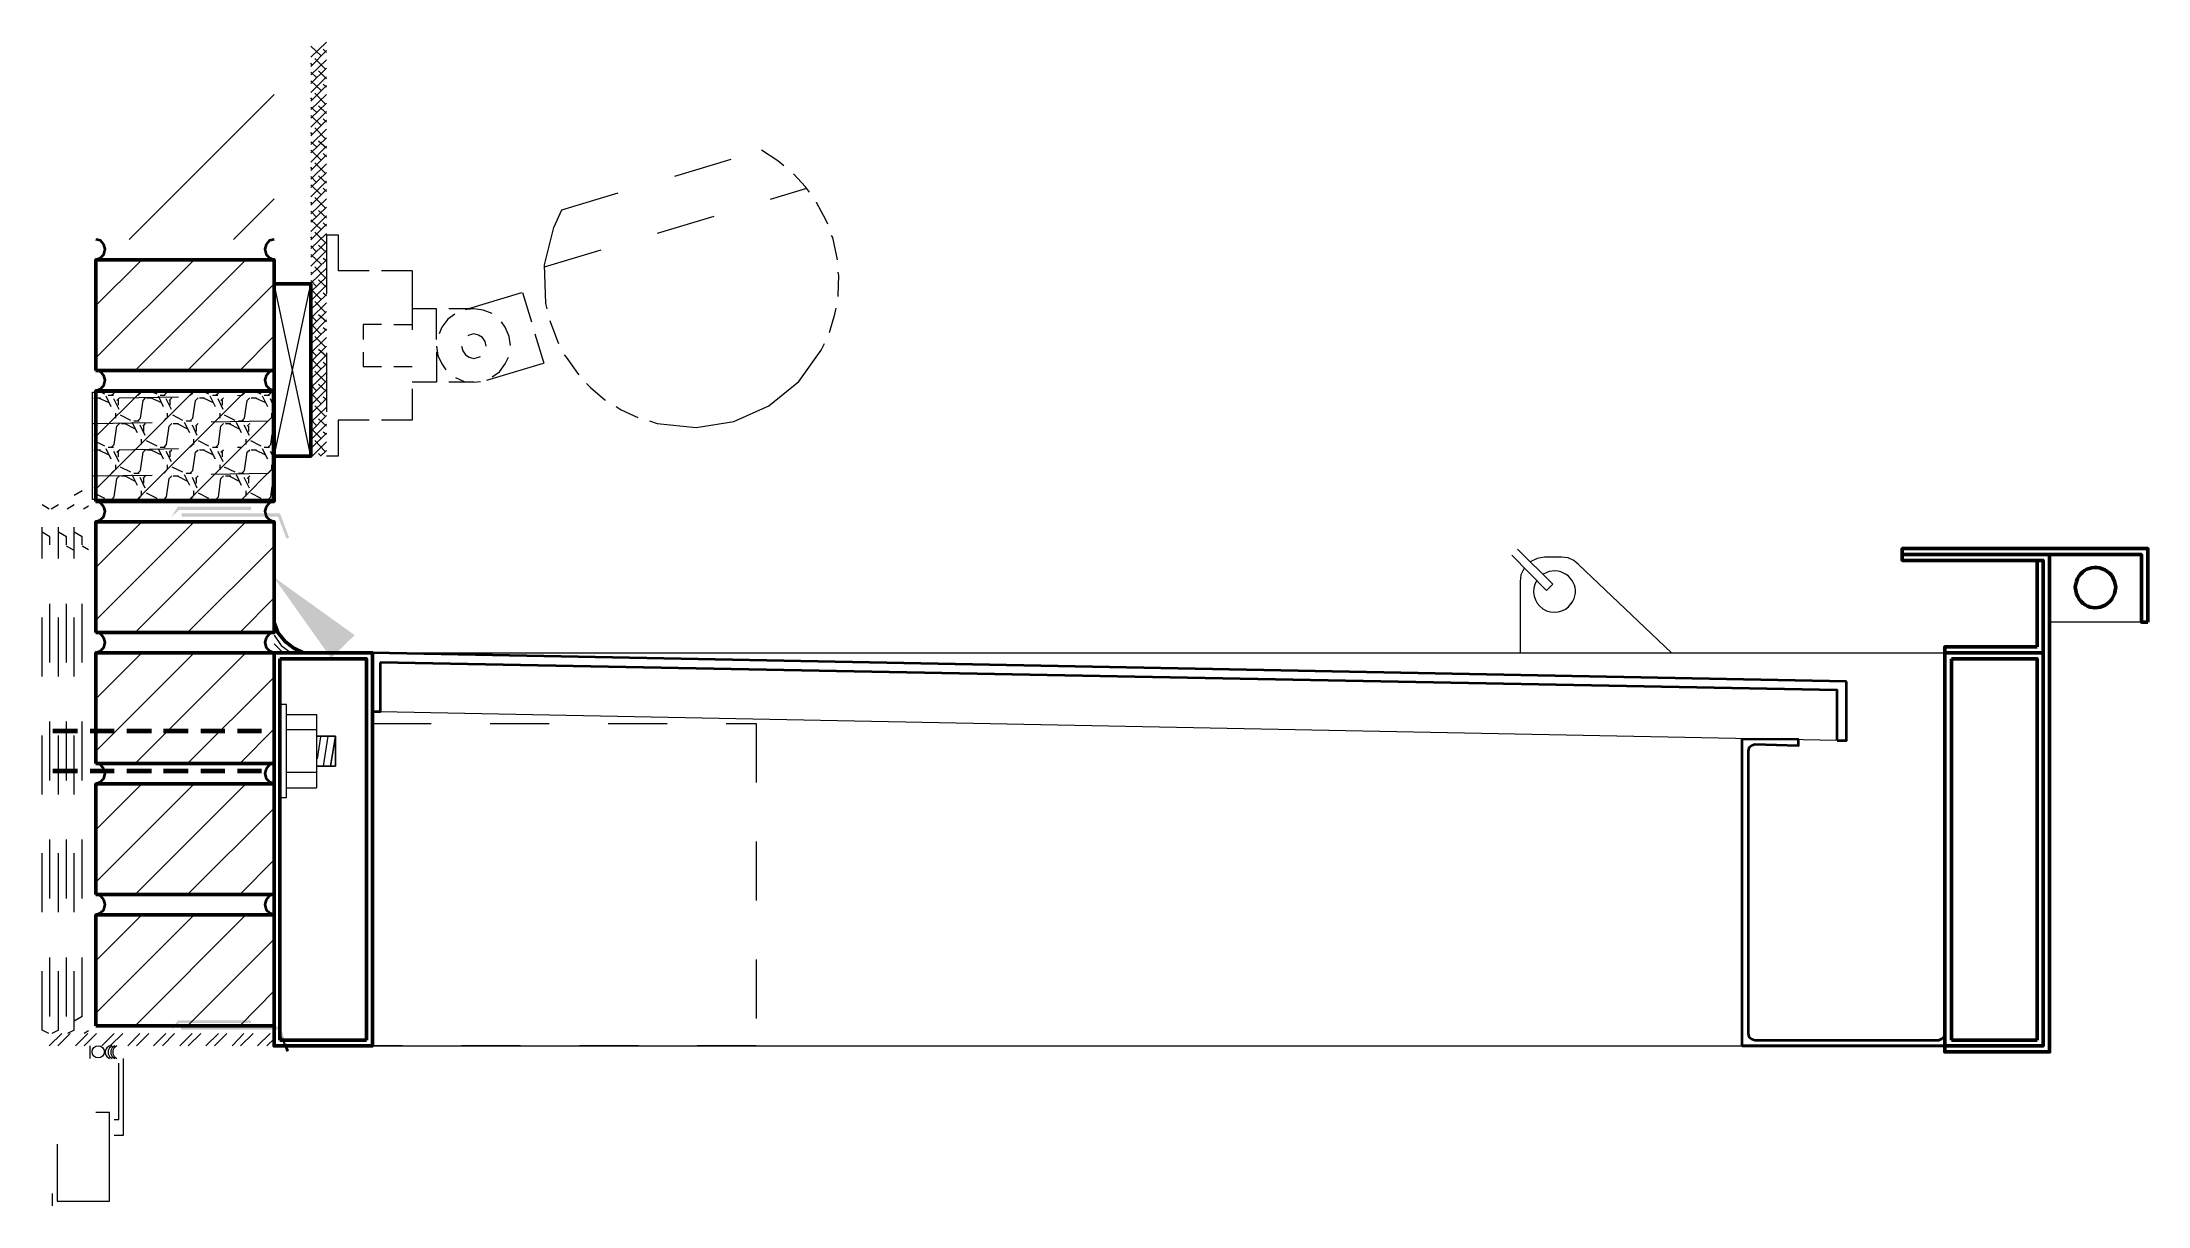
# Model space of a CAD drawing. Header units: millimetres. Extents: x 0.01 to 3.58, y 0.01 to 1.98.
import ezdxf

# ---------------------------------------------------------------- set-up
doc = ezdxf.new("R2010")
doc.units = ezdxf.units.MM
doc.linetypes.add('PDF_IMPORT', pattern=[1, 0.8, -0.2])
doc.layers.add('PDF5_Geometry', color=7, linetype='Continuous')
doc.layers.add('PDF5_Solid Fills', color=7, linetype='Continuous')

msp = doc.modelspace()

# ---------------------------------------------------------------- hatches: boundary and pattern name
at = {"layer": 'PDF5_Solid Fills', "transparency": 33554559}
for points in [[(0.243, 1.1965), (0.2319, 1.1788), (0.2452, 1.191), (0.3674, 1.191), (0.3674, 1.1965)], [(0.2497, 1.1854), (0.2497, 1.1799), (0.413, 1.1799), (0.4274, 1.1421), (0.4319, 1.1443), (0.4163, 1.1854)], [(0.0308, 0.8199), (0.0308, 0.8121), (0.073, 0.8121), (0.073, 0.8199)], [(0.0941, 0.8199), (0.0941, 0.8121), (0.1352, 0.8121), (0.1352, 0.8199)], [(0.1563, 0.8199), (0.1563, 0.8121), (0.1985, 0.8121), (0.1985, 0.8199)], [(0.2185, 0.8199), (0.2185, 0.8121), (0.2608, 0.8121), (0.2608, 0.8199)], [(0.2819, 0.8199), (0.2819, 0.8121), (0.323, 0.8121), (0.323, 0.8199)], [(0.3441, 0.8199), (0.3441, 0.8121), (0.3852, 0.8121), (0.3852, 0.8199)], [(0.0308, 0.7521), (0.0308, 0.7443), (0.073, 0.7443), (0.073, 0.7521)], [(0.0941, 0.7521), (0.0941, 0.7443), (0.1352, 0.7443), (0.1352, 0.7521)], [(0.1563, 0.7521), (0.1563, 0.7443), (0.1985, 0.7443), (0.1985, 0.7521)], [(0.2185, 0.7521), (0.2185, 0.7443), (0.2608, 0.7443), (0.2608, 0.7521)], [(0.2819, 0.7521), (0.2819, 0.7443), (0.323, 0.7443), (0.323, 0.7521)], [(0.3441, 0.7521), (0.3441, 0.7443), (0.3852, 0.7443), (0.3852, 0.7521)], [(0.243, 0.3254), (0.2319, 0.3088), (0.2452, 0.321), (0.3674, 0.321), (0.3674, 0.3254)], [(0.2485, 0.3154), (0.2485, 0.3099), (0.413, 0.3099), (0.4319, 0.2743), (0.4163, 0.3154)]]:
    msp.add_hatch(color=256, dxfattribs=at).paths.add_polyline_path(points)

# ---------------------------------------------------------------- linework, layer by layer
at = {"layer": 'PDF5_Geometry', "lineweight": 15}
for points in [[(0.4685, 1.9588), (0.4952, 1.9843)], [(0.4863, 1.961), (0.4685, 1.9777)], [(0.4685, 1.9432), (0.4952, 1.9699)], [(0.4952, 1.9665), (0.4897, 1.9721)], [(0.4685, 1.9288), (0.4952, 1.9543)], [(0.4708, 1.9454), (0.4685, 1.9488)], [(0.4685, 1.9143), (0.4952, 1.9399)], [(0.4785, 1.9243), (0.4685, 1.9332)], [(0.493, 1.9388), (0.4752, 1.9565)], [(0.4952, 1.9221), (0.4819, 1.9354)], [(0.1608, 1.6499), (0.4063, 1.8954)], [(0.4685, 1.8988), (0.4952, 1.9254)], [(0.4863, 1.9021), (0.4685, 1.9188)], [(0.4685, 1.8843), (0.4952, 1.911)], [(0.4685, 1.8699), (0.4952, 1.8954)], [(0.493, 1.8799), (0.4752, 1.8977)], [(0.4952, 1.9077), (0.4897, 1.9132)], [(0.4708, 1.8865), (0.4685, 1.8899)], [(0.4685, 1.8554), (0.4952, 1.881)], [(0.4785, 1.8654), (0.4685, 1.8743)], [(0.4685, 1.8399), (0.4952, 1.8665)], [(0.4863, 1.8432), (0.4685, 1.8599)], [(0.4952, 1.8632), (0.4819, 1.8765)], [(0.4685, 1.8254), (0.4952, 1.8521)], [(0.4685, 1.811), (0.4952, 1.8365)], [(0.4708, 1.8277), (0.4685, 1.831)], [(0.4685, 1.7965), (0.4952, 1.8221)], [(0.493, 1.821), (0.4752, 1.8388)], [(0.4952, 1.8488), (0.4897, 1.8543)], [(0.4785, 1.8065), (0.4685, 1.8154)], [(0.4685, 1.781), (0.4952, 1.8077)], [(0.4863, 1.7843), (0.4685, 1.801)], [(0.4685, 1.7665), (0.4952, 1.7932)], [(0.4952, 1.8043), (0.4819, 1.8165)], [(0.4952, 1.7899), (0.4897, 1.7954)], [(1.2708, 1.7743), (1.2608, 1.7832), (1.233, 1.801)], [(0.4685, 1.7521), (0.4952, 1.7777)], [(0.4708, 1.7688), (0.4685, 1.7721)], [(0.4685, 1.7377), (0.4952, 1.7632)], [(0.4785, 1.7465), (0.4685, 1.7565)], [(0.493, 1.7621), (0.4752, 1.7799)], [(0.4952, 1.7454), (0.4819, 1.7577)], [(1.3141, 1.7299), (1.3074, 1.7388), (1.2874, 1.761)], [(0.3374, 1.6499), (0.4063, 1.7188)], [(0.4685, 1.7221), (0.4952, 1.7488)], [(0.4863, 1.7254), (0.4685, 1.7421)], [(0.4685, 1.7077), (0.4952, 1.7343)], [(0.4685, 1.6932), (0.4952, 1.7188)], [(0.493, 1.7032), (0.4752, 1.721)], [(0.4952, 1.731), (0.4897, 1.7365)], [(0.4708, 1.7099), (0.4685, 1.7132)], [(0.4685, 1.6788), (0.4952, 1.7043)], [(0.4785, 1.6877), (0.4685, 1.6977)], [(0.4685, 1.6632), (0.4952, 1.6899)], [(0.4863, 1.6665), (0.4685, 1.6832)], [(0.4952, 1.6865), (0.4819, 1.6988)], [(1.3452, 1.6754), (1.3419, 1.6832), (1.3263, 1.7121), (1.3263, 1.7132)], [(0.4685, 1.6488), (0.4952, 1.6754)], [(0.4685, 1.6343), (0.4952, 1.6599)], [(0.4708, 1.651), (0.4685, 1.6543)], [(0.4685, 1.6199), (0.4952, 1.6454)], [(0.493, 1.6443), (0.4752, 1.6621)], [(0.4952, 1.6721), (0.4897, 1.6777)], [(0.4952, 1.6577), (0.5152, 1.6577), (0.5152, 1.5965)], [(1.3619, 1.6154), (1.3608, 1.621), (1.3541, 1.6532), (1.3519, 1.6565)], [(0.1041, 1.5377), (0.1819, 1.6154)], [(0.1041, 1.4488), (0.2708, 1.6154)], [(0.1708, 1.4277), (0.3585, 1.6154)], [(0.4785, 1.6288), (0.4685, 1.6388)], [(0.4685, 1.6043), (0.4952, 1.631)], [(0.4863, 1.6077), (0.4685, 1.6243)], [(0.4685, 1.5899), (0.4952, 1.6154)], [(0.4952, 1.6277), (0.4819, 1.6399)], [(0.4952, 1.6132), (0.4897, 1.6177)], [(0.2597, 1.4277), (0.4063, 1.5743)], [(0.4063, 1.2821), (0.4685, 1.5743)], [(0.4685, 1.2821), (0.4063, 1.5743)], [(0.4685, 1.5754), (0.4952, 1.601)], [(0.4708, 1.5921), (0.4685, 1.5943)], [(0.4685, 1.561), (0.4952, 1.5865)], [(0.4785, 1.5699), (0.4685, 1.5799)], [(0.4685, 1.5454), (0.4952, 1.5721)], [(0.493, 1.5854), (0.4752, 1.6032)], [(0.4952, 1.5688), (0.4819, 1.581)], [(0.5674, 1.5965), (0.5152, 1.5965)], [(0.6408, 1.5965), (0.5885, 1.5965)], [(1.363, 1.5532), (1.363, 1.5554), (1.3641, 1.5888), (1.363, 1.5943)], [(0.4863, 1.5477), (0.4685, 1.5654)], [(0.4685, 1.531), (0.4952, 1.5565)], [(0.4685, 1.5165), (0.4952, 1.5421)], [(0.493, 1.5265), (0.4752, 1.5443)], [(0.4952, 1.5543), (0.4897, 1.5588)], [(0.8274, 1.5599), (0.843, 1.5099)], [(0.4708, 1.5332), (0.4685, 1.5354)], [(0.4685, 1.501), (0.4952, 1.5277)], [(0.4785, 1.511), (0.4685, 1.521)], [(0.4685, 1.4865), (0.4952, 1.5132)], [(0.4863, 1.4888), (0.4685, 1.5065)], [(0.4952, 1.5099), (0.4819, 1.5221)], [(0.4952, 1.4954), (0.4897, 1.4999)], [(0.5885, 1.5054), (0.5574, 1.5054), (0.5574, 1.4799)], [(0.6097, 1.5054), (0.6408, 1.5054)], [(0.6819, 1.4799), (0.6819, 1.5321), (0.6408, 1.5321)], [(0.713, 1.5232), (0.7008, 1.5143), (0.6908, 1.501), (0.6863, 1.4899)], [(0.7452, 1.5321), (0.703, 1.5321)], [(0.7763, 1.5243), (0.7608, 1.5299), (0.7452, 1.5321), (0.7341, 1.531)], [(0.8074, 1.4699), (0.8052, 1.4854), (0.7985, 1.501), (0.7919, 1.5099)], [(0.8741, 1.5121), (0.8752, 1.5088), (0.8863, 1.4788), (0.8885, 1.4732)], [(1.3485, 1.4921), (1.3574, 1.5232), (1.3597, 1.5332)], [(0.3485, 1.4277), (0.4063, 1.4865)], [(0.4685, 1.4721), (0.4952, 1.4977)], [(0.4685, 1.4577), (0.4952, 1.4832)], [(0.4708, 1.4743), (0.4685, 1.4765)], [(0.4685, 1.4421), (0.4952, 1.4688)], [(0.493, 1.4677), (0.4752, 1.4854)], [(0.6819, 1.4688), (0.6841, 1.4532), (0.6908, 1.4388), (0.6974, 1.4288)], [(0.7241, 1.4688), (0.7263, 1.461), (0.7308, 1.4543), (0.7374, 1.4499), (0.7452, 1.4477), (0.753, 1.4499), (0.7563, 1.451)], [(0.7663, 1.4688), (0.7641, 1.4765), (0.7597, 1.4832), (0.753, 1.4877), (0.7452, 1.4899), (0.7374, 1.4877), (0.7352, 1.4865)], [(0.8485, 1.4899), (0.8641, 1.4399)], [(0.4785, 1.4521), (0.4685, 1.4621)], [(0.4685, 1.4277), (0.4952, 1.4543)], [(0.4863, 1.4299), (0.4685, 1.4477)], [(0.4685, 1.4132), (0.4952, 1.4388)], [(0.4952, 1.451), (0.4819, 1.4632)], [(0.4952, 1.4365), (0.4897, 1.441)], [(0.5574, 1.4588), (0.5574, 1.4343)], [(0.5574, 1.4343), (0.5885, 1.4343)], [(0.6097, 1.4343), (0.6408, 1.4343)], [(0.6819, 1.4588), (0.6819, 1.4077)], [(0.7763, 1.4165), (0.7885, 1.4254), (0.7985, 1.4388), (0.8041, 1.4499)], [(0.8985, 1.4543), (0.9019, 1.4499), (0.9208, 1.4232), (0.923, 1.4199)], [(0.1041, 1.3154), (0.1819, 1.3932)], [(0.1041, 1.2265), (0.2708, 1.3932)], [(0.1708, 1.2054), (0.3585, 1.3932)], [(0.4685, 1.3988), (0.4952, 1.4243)], [(0.4708, 1.4154), (0.4685, 1.4177)], [(0.4685, 1.3832), (0.4952, 1.4099)], [(0.4785, 1.3932), (0.4685, 1.4032)], [(0.4685, 1.3688), (0.4952, 1.3954)], [(0.493, 1.4088), (0.4752, 1.4265)], [(0.4952, 1.3921), (0.4819, 1.4043)], [(0.6819, 1.4077), (0.6408, 1.4077)], [(0.7452, 1.4077), (0.703, 1.4077)], [(0.7141, 1.4154), (0.7285, 1.4088), (0.7452, 1.4077), (0.7563, 1.4088)], [(0.9363, 1.4054), (0.943, 1.3988), (0.9674, 1.3777), (0.9685, 1.3777)], [(0.0985, 1.3799), (0.0997, 1.381)], [(0.103, 1.381), (0.1119, 1.381)], [(0.1085, 1.381), (0.1263, 1.3732)], [(0.113, 1.391), (0.1185, 1.3877)], [(0.1208, 1.3843), (0.1297, 1.3665)], [(0.1252, 1.3854), (0.1341, 1.3854)], [(0.1308, 1.3854), (0.1352, 1.3899)], [(0.1341, 1.3799), (0.143, 1.3621)], [(0.1352, 1.3899), (0.1352, 1.391)], [(0.1397, 1.3765), (0.1441, 1.381)], [(0.1419, 1.3777), (0.1419, 1.3688)], [(0.1752, 1.3854), (0.1797, 1.3899)], [(0.1797, 1.3465), (0.1841, 1.3765)], [(0.1841, 1.3765), (0.1885, 1.381)], [(0.1908, 1.381), (0.1997, 1.381)], [(0.1974, 1.381), (0.2152, 1.3732)], [(0.2008, 1.391), (0.2074, 1.3877)], [(0.2097, 1.3843), (0.2185, 1.3665)], [(0.213, 1.3854), (0.2219, 1.3854)], [(0.2197, 1.3854), (0.2241, 1.3899)], [(0.223, 1.3799), (0.2319, 1.3621)], [(0.2241, 1.3899), (0.2241, 1.391)], [(0.2285, 1.3765), (0.233, 1.381)], [(0.2297, 1.3777), (0.2297, 1.3688)], [(0.2641, 1.3854), (0.2685, 1.3899)], [(0.2685, 1.3465), (0.273, 1.3765)], [(0.273, 1.3765), (0.2774, 1.381)], [(0.2797, 1.381), (0.2885, 1.381)], [(0.2863, 1.381), (0.303, 1.3732)], [(0.2897, 1.391), (0.2952, 1.3877)], [(0.2974, 1.3843), (0.3063, 1.3665)], [(0.3019, 1.3854), (0.3108, 1.3854)], [(0.3074, 1.3854), (0.3119, 1.3899)], [(0.3108, 1.3799), (0.3197, 1.3621)], [(0.3119, 1.3899), (0.3119, 1.391)], [(0.3163, 1.3765), (0.3208, 1.381)], [(0.3185, 1.3777), (0.3185, 1.3688)], [(0.3519, 1.3854), (0.3563, 1.3899)], [(0.3563, 1.3465), (0.3608, 1.3765)], [(0.3608, 1.3765), (0.3652, 1.381)], [(0.3674, 1.381), (0.3763, 1.381)], [(0.3741, 1.381), (0.3919, 1.3732)], [(0.3774, 1.391), (0.3841, 1.3877)], [(0.3863, 1.3843), (0.3952, 1.3665)], [(0.3897, 1.3854), (0.3985, 1.3854)], [(0.3963, 1.3854), (0.4008, 1.3899)], [(0.3997, 1.3799), (0.403, 1.3721)], [(0.4008, 1.3899), (0.4008, 1.391)], [(0.4863, 1.371), (0.4685, 1.3888)], [(0.4685, 1.3543), (0.4952, 1.3799)], [(0.4685, 1.3399), (0.4952, 1.3654)], [(0.4708, 1.3565), (0.4685, 1.3588)], [(0.493, 1.3499), (0.4752, 1.3677)], [(0.4952, 1.3777), (0.4897, 1.3821)], [(0.9863, 1.3665), (0.9952, 1.361), (1.023, 1.3477)], [(0.0985, 1.3354), (0.0997, 1.3377)], [(0.1308, 1.3421), (0.1352, 1.3465)], [(0.1352, 1.3021), (0.1397, 1.3332)], [(0.1374, 1.3554), (0.1374, 1.3465)], [(0.1397, 1.3332), (0.1441, 1.3377)], [(0.1452, 1.3521), (0.163, 1.3432)], [(0.1474, 1.3377), (0.1563, 1.3377)], [(0.153, 1.3377), (0.1708, 1.3288)], [(0.1652, 1.3399), (0.1741, 1.3221)], [(0.1685, 1.3421), (0.1774, 1.3421)], [(0.1752, 1.3421), (0.1797, 1.3465)], [(0.1785, 1.3354), (0.1874, 1.3177)], [(0.1841, 1.3332), (0.1885, 1.3377)], [(0.1852, 1.3332), (0.1852, 1.3243)], [(0.2197, 1.3421), (0.2241, 1.3465)], [(0.2241, 1.3021), (0.2285, 1.3332)], [(0.2252, 1.3554), (0.2252, 1.3465)], [(0.2285, 1.3332), (0.233, 1.3377)], [(0.2341, 1.3521), (0.2508, 1.3432)], [(0.2352, 1.3377), (0.2441, 1.3377)], [(0.2419, 1.3377), (0.2597, 1.3288)], [(0.2541, 1.3399), (0.263, 1.3221)], [(0.2574, 1.3421), (0.2663, 1.3421)], [(0.2597, 1.2054), (0.4063, 1.3521)], [(0.2641, 1.3421), (0.2685, 1.3465)], [(0.2674, 1.3354), (0.2752, 1.3177)], [(0.273, 1.3332), (0.2774, 1.3377)], [(0.2741, 1.3332), (0.2741, 1.3243)], [(0.3074, 1.3421), (0.3119, 1.3465)], [(0.3119, 1.3021), (0.3163, 1.3332)], [(0.3141, 1.3554), (0.3141, 1.3465)], [(0.3163, 1.3332), (0.3208, 1.3377)], [(0.3219, 1.3521), (0.3397, 1.3432)], [(0.3241, 1.3377), (0.333, 1.3377)], [(0.3297, 1.3377), (0.3474, 1.3288)], [(0.3419, 1.3399), (0.3508, 1.3221)], [(0.3463, 1.3421), (0.3552, 1.3421)], [(0.3519, 1.3421), (0.3563, 1.3465)], [(0.3552, 1.3354), (0.3641, 1.3177)], [(0.3608, 1.3332), (0.3652, 1.3377)], [(0.363, 1.3332), (0.363, 1.3243)], [(0.3963, 1.3421), (0.4008, 1.3465)], [(0.4019, 1.3554), (0.4019, 1.3465)], [(0.4685, 1.3243), (0.4952, 1.351)], [(0.4785, 1.3343), (0.4685, 1.3443)], [(0.4685, 1.3099), (0.4952, 1.3365)], [(0.4863, 1.3121), (0.4685, 1.3299)], [(0.4952, 1.3332), (0.4819, 1.3454)], [(0.4952, 1.3188), (0.4897, 1.3232)], [(0.5152, 1.3432), (0.5152, 1.2821), (0.4952, 1.2821)], [(0.5674, 1.3432), (0.5152, 1.3432)], [(0.6408, 1.3432), (0.5885, 1.3432)], [(0.0985, 1.3188), (0.0985, 1.3177)], [(0.0985, 1.2921), (0.0997, 1.2932)], [(0.1008, 1.3088), (0.1185, 1.2999)], [(0.103, 1.2932), (0.1119, 1.2932)], [(0.1085, 1.2932), (0.1263, 1.2843)], [(0.1208, 1.2954), (0.1297, 1.2777)], [(0.1252, 1.2977), (0.1341, 1.2977)], [(0.1308, 1.2977), (0.1352, 1.3021)], [(0.1341, 1.291), (0.143, 1.2732)], [(0.1397, 1.2888), (0.1441, 1.2932)], [(0.1419, 1.2899), (0.1419, 1.281)], [(0.1752, 1.2977), (0.1797, 1.3021)], [(0.1797, 1.2577), (0.1841, 1.2888)], [(0.1808, 1.311), (0.1808, 1.3021)], [(0.1841, 1.2888), (0.1885, 1.2932)], [(0.1897, 1.3088), (0.2074, 1.2999)], [(0.1908, 1.2932), (0.1997, 1.2932)], [(0.1974, 1.2932), (0.2152, 1.2843)], [(0.2097, 1.2954), (0.2185, 1.2777)], [(0.213, 1.2977), (0.2219, 1.2977)], [(0.2197, 1.2977), (0.2241, 1.3021)], [(0.223, 1.291), (0.2319, 1.2732)], [(0.2285, 1.2888), (0.233, 1.2932)], [(0.2297, 1.2899), (0.2297, 1.281)], [(0.2641, 1.2977), (0.2685, 1.3021)], [(0.2685, 1.2577), (0.273, 1.2888)], [(0.2697, 1.311), (0.2697, 1.3021)], [(0.273, 1.2888), (0.2774, 1.2932)], [(0.2774, 1.3088), (0.2952, 1.2999)], [(0.2797, 1.2932), (0.2885, 1.2932)], [(0.2863, 1.2932), (0.303, 1.2843)], [(0.2974, 1.2954), (0.3063, 1.2777)], [(0.3019, 1.2977), (0.3108, 1.2977)], [(0.3074, 1.2977), (0.3119, 1.3021)], [(0.3108, 1.291), (0.3197, 1.2732)], [(0.3163, 1.2888), (0.3208, 1.2932)], [(0.3185, 1.2899), (0.3185, 1.281)], [(0.3519, 1.2977), (0.3563, 1.3021)], [(0.3563, 1.2577), (0.3608, 1.2888)], [(0.3585, 1.311), (0.3585, 1.3021)], [(0.3608, 1.2888), (0.3652, 1.2932)], [(0.3663, 1.3088), (0.3841, 1.2999)], [(0.3674, 1.2932), (0.3763, 1.2932)], [(0.3741, 1.2932), (0.3919, 1.2843)], [(0.3863, 1.2954), (0.3952, 1.2777)], [(0.3897, 1.2977), (0.3985, 1.2977)], [(0.3963, 1.2977), (0.4008, 1.3021)], [(0.3997, 1.291), (0.403, 1.2843)], [(0.4008, 1.3021), (0.403, 1.3188)], [(0.4685, 1.2954), (0.4952, 1.321)], [(0.4708, 1.2977), (0.4685, 1.2999)], [(0.4708, 1.2821), (0.4952, 1.3065)], [(0.493, 1.2899), (0.4752, 1.3088)], [(0.4863, 1.2821), (0.4819, 1.2865)], [(0.4852, 1.2821), (0.4952, 1.2921)], [(0.1308, 1.2532), (0.1352, 1.2577)], [(0.1374, 1.2677), (0.1374, 1.2588)], [(0.1452, 1.2643), (0.163, 1.2554)], [(0.1652, 1.251), (0.1741, 1.2332)], [(0.1685, 1.2532), (0.1774, 1.2532)], [(0.1752, 1.2532), (0.1797, 1.2577)], [(0.2197, 1.2532), (0.2241, 1.2577)], [(0.2252, 1.2677), (0.2252, 1.2588)], [(0.233, 1.2643), (0.2508, 1.2554)], [(0.2541, 1.251), (0.263, 1.2332)], [(0.2574, 1.2532), (0.2663, 1.2532)], [(0.2641, 1.2532), (0.2685, 1.2577)], [(0.3074, 1.2532), (0.3119, 1.2577)], [(0.3141, 1.2677), (0.3141, 1.2588)], [(0.3219, 1.2643), (0.3397, 1.2554)], [(0.3419, 1.251), (0.3508, 1.2332)], [(0.3463, 1.2532), (0.3552, 1.2532)], [(0.3485, 1.2054), (0.4063, 1.2643)], [(0.3519, 1.2532), (0.3563, 1.2577)], [(0.3963, 1.2532), (0.4008, 1.2577)], [(0.4019, 1.2677), (0.4019, 1.2588)], [(0.4719, 1.2821), (0.4685, 1.2854)], [(0.0808, 1.2232), (0.0674, 1.2154)], [(0.0985, 1.2477), (0.0997, 1.2488)], [(0.0985, 1.2299), (0.0985, 1.2288)], [(0.1008, 1.2199), (0.1185, 1.211)], [(0.1352, 1.2132), (0.1397, 1.2443)], [(0.1397, 1.2443), (0.1441, 1.2488)], [(0.1474, 1.2488), (0.1563, 1.2488)], [(0.153, 1.2488), (0.1708, 1.2399)], [(0.1785, 1.2465), (0.1874, 1.2288)], [(0.1808, 1.2232), (0.1808, 1.2143)], [(0.1841, 1.2443), (0.1885, 1.2488)], [(0.1852, 1.2454), (0.1852, 1.2365)], [(0.1897, 1.2199), (0.2074, 1.211)], [(0.2241, 1.2132), (0.2285, 1.2443)], [(0.2285, 1.2443), (0.233, 1.2488)], [(0.2352, 1.2488), (0.2441, 1.2488)], [(0.2419, 1.2488), (0.2597, 1.2399)], [(0.2674, 1.2465), (0.2752, 1.2288)], [(0.2697, 1.2232), (0.2697, 1.2143)], [(0.273, 1.2443), (0.2774, 1.2488)], [(0.2741, 1.2454), (0.2741, 1.2365)], [(0.2774, 1.2199), (0.2952, 1.211)], [(0.3119, 1.2132), (0.3163, 1.2443)], [(0.3163, 1.2443), (0.3208, 1.2488)], [(0.3241, 1.2488), (0.333, 1.2488)], [(0.3297, 1.2488), (0.3474, 1.2399)], [(0.3552, 1.2465), (0.3641, 1.2288)], [(0.3585, 1.2232), (0.3585, 1.2143)], [(0.3608, 1.2443), (0.3652, 1.2488)], [(0.363, 1.2454), (0.363, 1.2365)], [(0.3663, 1.2199), (0.3841, 1.211)], [(0.4008, 1.2132), (0.403, 1.231)], [(0.0252, 1.1921), (0.013, 1.1999)], [(0.0408, 1.1999), (0.0285, 1.1921)], [(0.0674, 1.1999), (0.0552, 1.1921)], [(0.0919, 1.1977), (0.083, 1.1921)], [(0.1308, 1.2088), (0.1352, 1.2132)], [(0.1741, 1.2088), (0.1752, 1.2088)], [(0.1752, 1.2088), (0.1797, 1.2132)], [(0.2197, 1.2088), (0.2241, 1.2132)], [(0.263, 1.2088), (0.2641, 1.2088)], [(0.2641, 1.2088), (0.2685, 1.2132)], [(0.3074, 1.2088), (0.3119, 1.2132)], [(0.3508, 1.2088), (0.3519, 1.2088)], [(0.3519, 1.2088), (0.3563, 1.2132)], [(0.3963, 1.2088), (0.4008, 1.2132)], [(0.0263, 1.1454), (0.013, 1.1532)], [(0.0541, 1.1454), (0.0408, 1.1532)], [(0.0808, 1.1454), (0.0674, 1.1532)], [(0.1041, 1.0932), (0.1819, 1.171)], [(0.1041, 1.0043), (0.2708, 1.171)], [(0.1708, 0.9832), (0.3585, 1.171)], [(0.0674, 1.1221), (0.0541, 1.1299)], [(0.0919, 1.1232), (0.0808, 1.1299)], [(0.2597, 0.9832), (0.4063, 1.1299)], [(2.5641, 1.0543), (2.5052, 1.1143)], [(2.5152, 1.1243), (2.5752, 1.0654), (2.5641, 1.0543)], [(2.5608, 1.111), (2.5485, 1.1088), (2.5363, 1.1032)], [(2.6185, 1.0988), (2.6108, 1.1054), (2.6008, 1.1099), (2.5897, 1.111), (2.5608, 1.111)], [(2.5263, 1.0921), (2.5208, 1.081), (2.5197, 1.0699)], [(2.5785, 1.0877), (2.5685, 1.0865), (2.5585, 1.0821)], [(2.7763, 0.9488), (2.6185, 1.0988)], [(0.3485, 0.9832), (0.4063, 1.0421)], [(2.5197, 1.0699), (2.5197, 0.9488)], [(3.573, 1.001), (3.4174, 1.001)], [(0.4063, 0.9788), (0.4185, 0.961), (0.4352, 0.9488)], [(0.4063, 0.9643), (0.4219, 0.9488)], [(0.1041, 0.871), (0.1819, 0.9488)], [(0.1041, 0.7821), (0.2708, 0.9488)], [(0.1708, 0.761), (0.3585, 0.9488)], [(0.5708, 0.9488), (3.2397, 0.9488)], [(0.2597, 0.761), (0.4063, 0.9077)], [(0.4163, 0.7032), (0.4274, 0.7032), (0.4274, 0.861), (0.4163, 0.861)], [(0.4274, 0.8443), (0.4785, 0.8443)], [(0.4785, 0.8443), (0.4785, 0.7199)], [(3.0574, 0.7999), (0.5863, 0.8488)], [(0.3485, 0.761), (0.4063, 0.8199)], [(0.4274, 0.8188), (0.4785, 0.8188)], [(0.4785, 0.8077), (0.5108, 0.8077), (0.4785, 0.8077)], [(0.4852, 0.8065), (0.4797, 0.7688)], [(0.4974, 0.8077), (0.4897, 0.7565)], [(0.5108, 0.7565), (0.5108, 0.8077), (0.5019, 0.7565)], [(0.5019, 0.7565), (0.5108, 0.8077), (0.5108, 0.7565)], [(0.4785, 0.7565), (0.5108, 0.7565), (0.4785, 0.7565)], [(0.1041, 0.6488), (0.1819, 0.7265)], [(0.1041, 0.5599), (0.2708, 0.7265)], [(0.1708, 0.5388), (0.3585, 0.7265)], [(0.4274, 0.7465), (0.4785, 0.7465)], [(0.4274, 0.7199), (0.4785, 0.7199)], [(0.2597, 0.5388), (0.4063, 0.6854)], [(0.3485, 0.5388), (0.4063, 0.5977)], [(0.1041, 0.4265), (0.1819, 0.5043)], [(0.1041, 0.3377), (0.2708, 0.5043)], [(0.1708, 0.3165), (0.3585, 0.5043)], [(0.2597, 0.3165), (0.4063, 0.4632)], [(0.3485, 0.3165), (0.4063, 0.3754)], [(0.0808, 0.3321), (0.0674, 0.3243)], [(0.0241, 0.3032), (0.013, 0.3088)], [(0.0252, 0.2821), (0.0463, 0.3032)], [(0.0408, 0.3088), (0.0297, 0.3032)], [(0.0397, 0.2821), (0.0608, 0.3032)], [(0.0674, 0.3088), (0.0563, 0.3032)], [(0.0697, 0.2821), (0.0908, 0.3032)], [(0.0919, 0.3077), (0.0841, 0.3032)], [(0.0841, 0.2821), (0.1052, 0.3032)], [(0.1141, 0.2821), (0.1352, 0.3032)], [(0.1285, 0.2821), (0.1497, 0.3032)], [(0.1585, 0.2821), (0.1785, 0.3032)], [(0.173, 0.2821), (0.1941, 0.3032)], [(0.2019, 0.2821), (0.223, 0.3032)], [(0.2174, 0.2821), (0.2374, 0.3032)], [(0.2463, 0.2821), (0.2674, 0.3032)], [(0.2608, 0.2821), (0.2819, 0.3032)], [(0.2908, 0.2821), (0.3119, 0.3032)], [(0.3052, 0.2821), (0.3263, 0.3032)], [(0.3352, 0.2821), (0.3552, 0.3032)], [(0.3497, 0.2821), (0.3708, 0.3032)], [(0.3785, 0.2821), (0.3997, 0.3032)], [(0.3941, 0.2821), (0.4063, 0.2943)], [(0.0941, 0.2821), (0.0941, 0.261)], [(0.1274, 0.2821), (0.123, 0.2788), (0.1197, 0.2743), (0.1197, 0.2688), (0.123, 0.2643), (0.1274, 0.261)], [(0.1319, 0.2821), (0.1274, 0.2788), (0.1252, 0.2743), (0.1252, 0.2688), (0.1274, 0.2643), (0.1319, 0.261)], [(0.1363, 0.2821), (0.1319, 0.2788), (0.1297, 0.2743), (0.1297, 0.2688), (0.1319, 0.2643), (0.1363, 0.261)], [(0.1397, 0.2821), (0.1352, 0.2788), (0.133, 0.2743), (0.133, 0.2688), (0.1352, 0.2643), (0.1397, 0.261)], [(0.1352, 0.1577), (0.143, 0.1577), (0.143, 0.2532)], [(0.1508, 0.131), (0.1508, 0.261)], [(0.573, 0.2821), (3.2397, 0.2821)], [(0.0385, 0.1154), (0.0385, 0.0188), (0.1274, 0.0188), (0.1274, 0.1699)], [(0.1041, 0.1699), (0.1274, 0.1699)], [(0.1352, 0.131), (0.1508, 0.131)], [(0.0308, 0.011), (0.0308, 0.0321)]]:
    msp.add_lwpolyline(points, dxfattribs=at)
at = {"layer": 'PDF5_Geometry', "linetype": 'PDF_IMPORT', "lineweight": 15, "ltscale": 0.041826}
for points in [[(0.8697, 1.5321), (0.8674, 1.541), (0.8652, 1.6065), (0.8808, 1.6699), (0.8941, 1.6999), (1.233, 1.801)], [(0.8652, 1.6032), (1.3097, 1.7365)], [(0.7308, 1.531), (0.8641, 1.571)]]:
    msp.add_lwpolyline(points, dxfattribs=at)
at = {"layer": 'PDF5_Geometry', "lineweight": 35}
for points in [[(0.1041, 1.6154), (0.1119, 1.6188), (0.1174, 1.6243), (0.1197, 1.6332), (0.1174, 1.641), (0.1119, 1.6477), (0.1041, 1.6499)], [(0.4063, 1.6499), (0.3985, 1.6477), (0.393, 1.641), (0.3908, 1.6332), (0.393, 1.6243), (0.3985, 1.6188), (0.4063, 1.6154)], [(0.1041, 1.3932), (0.1119, 1.3965), (0.1174, 1.4021), (0.1197, 1.411), (0.1174, 1.4188), (0.1119, 1.4254), (0.1041, 1.4277)], [(0.4063, 1.4277), (0.3985, 1.4254), (0.393, 1.4188), (0.3908, 1.411), (0.393, 1.4021), (0.3985, 1.3965), (0.4063, 1.3932)], [(0.1041, 1.171), (0.1119, 1.1743), (0.1174, 1.1799), (0.1197, 1.1888), (0.1174, 1.1965), (0.1119, 1.2032), (0.1041, 1.2054)], [(0.4063, 1.2054), (0.3985, 1.2032), (0.393, 1.1965), (0.3908, 1.1888), (0.393, 1.1799), (0.3985, 1.1743), (0.4063, 1.171)], [(0.1041, 0.9488), (0.1119, 0.9521), (0.1174, 0.9577), (0.1197, 0.9665), (0.1174, 0.9743), (0.1119, 0.981), (0.1041, 0.9832)], [(0.4063, 0.9832), (0.3985, 0.981), (0.393, 0.9743), (0.3908, 0.9665), (0.393, 0.9577), (0.3985, 0.9521), (0.4063, 0.9488)], [(3.073, 0.8999), (0.573, 0.9488)], [(0.573, 0.8488), (0.573, 0.9488)], [(0.5863, 0.9321), (0.5863, 0.8488), (0.573, 0.8488)], [(3.0574, 0.7999), (3.0574, 0.8854), (0.5863, 0.9321)], [(3.0574, 0.7999), (3.073, 0.7999), (3.073, 0.8999)], [(2.8963, 0.8032), (2.9908, 0.8021), (2.9908, 0.791), (2.9174, 0.7932)], [(3.2397, 0.2821), (2.8963, 0.2821), (2.8963, 0.8032)], [(2.9174, 0.7932), (2.9119, 0.791), (2.9074, 0.7877), (2.9063, 0.7821)], [(0.1041, 0.7265), (0.1119, 0.7299), (0.1174, 0.7354), (0.1197, 0.7443), (0.1174, 0.7521), (0.1119, 0.7588), (0.1041, 0.761)], [(0.4063, 0.761), (0.3985, 0.7588), (0.393, 0.7521), (0.3908, 0.7443), (0.393, 0.7354), (0.3985, 0.7299), (0.4063, 0.7265)], [(2.9063, 0.7821), (2.9063, 0.3032), (2.9074, 0.2977), (2.9119, 0.2943), (2.9174, 0.2921)], [(0.1041, 0.5043), (0.1119, 0.5077), (0.1174, 0.5132), (0.1197, 0.5221), (0.1174, 0.5299), (0.1119, 0.5365), (0.1041, 0.5388)], [(0.4063, 0.5388), (0.3985, 0.5365), (0.393, 0.5299), (0.3908, 0.5221), (0.393, 0.5132), (0.3985, 0.5077), (0.4063, 0.5043)], [(2.9174, 0.2921), (3.2297, 0.2921), (3.2341, 0.2943), (3.2385, 0.2977), (3.2397, 0.3032)], [(2.8963, 0.2821), (3.2397, 0.2821)]]:
    msp.add_lwpolyline(points, dxfattribs=at)
at = {"layer": 'PDF5_Geometry', "linetype": 'PDF_IMPORT', "lineweight": 15, "ltscale": 0.052222}
msp.add_lwpolyline([(0.4952, 1.6577), (0.4952, 1.2821)], dxfattribs=at)
at = {"layer": 'PDF5_Geometry', "lineweight": 50}
for points in [[(0.1041, 1.4277), (0.1041, 1.6154), (0.4063, 1.6154), (0.4063, 1.4277)], [(0.4063, 1.2821), (0.4063, 1.5743), (0.4685, 1.5743), (0.4685, 1.2821)], [(0.1041, 1.2054), (0.1041, 1.3932), (0.4063, 1.3932), (0.4063, 1.2054)], [(0.1041, 0.9832), (0.1041, 1.171), (0.4063, 1.171), (0.4063, 0.9832)], [(3.3963, 0.9588), (3.3963, 1.1054), (3.4063, 1.1054), (3.4063, 0.9488), (3.2397, 0.9488), (3.2397, 0.9588)], [(0.1041, 0.761), (0.1041, 0.9488), (0.4063, 0.9488), (0.4063, 0.761)], [(0.1041, 0.5388), (0.1041, 0.7265), (0.4063, 0.7265), (0.4063, 0.5388)], [(0.1041, 0.3165), (0.1041, 0.5043), (0.4063, 0.5043), (0.4063, 0.3165)]]:
    msp.add_lwpolyline(points, close=True, dxfattribs=at)
at = {"layer": 'PDF5_Geometry', "linetype": 'PDF_IMPORT', "lineweight": 15, "ltscale": 0.042222}
msp.add_lwpolyline([(0.6408, 1.5965), (0.6408, 1.3432)], dxfattribs=at)
at = {"layer": 'PDF5_Geometry', "linetype": 'PDF_IMPORT', "lineweight": 15, "ltscale": 0.028974}
msp.add_lwpolyline([(1.043, 1.3421), (1.0563, 1.3377), (1.1219, 1.331), (1.1863, 1.341), (1.2452, 1.3677), (1.2963, 1.4088), (1.3341, 1.4621), (1.3397, 1.4732)], dxfattribs=at)
at = {"layer": 'PDF5_Geometry', "linetype": 'PDF_IMPORT', "lineweight": 15, "ltscale": 0.041515}
msp.add_lwpolyline([(0.7674, 1.411), (0.9008, 1.451)], dxfattribs=at)
at = {"layer": 'PDF5_Geometry', "lineweight": 15}
msp.add_lwpolyline([(0.0985, 1.2088), (0.0985, 1.391), (0.403, 1.391), (0.403, 1.2088)], close=True, dxfattribs=at)
at = {"layer": 'PDF5_Geometry', "linetype": 'PDF_IMPORT', "lineweight": 15, "ltscale": 0.031427}
for points in [[(0.1441, 1.381), (0.3519, 1.3854)], [(0.0997, 1.3377), (0.3963, 1.3421)], [(0.1441, 1.2932), (0.3519, 1.2977)], [(0.0997, 1.2488), (0.3963, 1.2532)]]:
    msp.add_lwpolyline(points, dxfattribs=at)
at = {"layer": 'PDF5_Geometry', "linetype": 'PDF_IMPORT', "lineweight": 15, "ltscale": 0.016667}
for points in [[(0.013, 0.3088), (0.013, 1.1621)], [(0.0263, 0.3321), (0.0263, 1.1454)], [(0.0408, 0.3088), (0.0408, 1.1621)], [(0.0541, 0.3321), (0.0541, 1.1454)], [(0.0674, 0.3088), (0.0674, 1.1621)], [(0.0808, 0.3321), (0.0808, 1.1454)]]:
    msp.add_lwpolyline(points, dxfattribs=at)
at = {"layer": 'PDF5_Geometry', "lineweight": 50}
for points in [[(3.1674, 1.1154), (3.1674, 1.1254), (3.5841, 1.1254), (3.5841, 1.001)], [(3.4174, 0.2821), (3.4174, 0.2721), (3.2397, 0.2721), (3.2397, 0.2821), (3.4063, 0.2821), (3.4063, 1.1054), (3.1674, 1.1054), (3.1674, 1.1154), (3.4174, 1.1154), (3.4174, 0.2721)], [(3.4174, 1.1154), (3.573, 1.1154), (3.573, 1.001), (3.5841, 1.001)], [(3.523, 1.0399), (3.5274, 1.0488), (3.5297, 1.0599), (3.5274, 1.0699), (3.523, 1.0799)], [(3.463, 1.0699), (3.4608, 1.0599), (3.463, 1.0488)], [(0.4063, 0.9999), (0.413, 0.9832), (0.4252, 0.9677), (0.4397, 0.9565), (0.4563, 0.9488)], [(0.573, 0.2921), (0.573, 0.2821), (0.573, 0.9488), (0.4063, 0.9488), (0.4063, 0.2821), (0.573, 0.2821)], [(0.4163, 0.9388), (0.4163, 0.2921)], [(0.4163, 0.9388), (0.563, 0.9388), (0.563, 0.2921)], [(3.4063, 0.2921), (3.4063, 0.2821), (3.4063, 0.9488), (3.2397, 0.9488), (3.2397, 0.2821), (3.4063, 0.2821)], [(3.2508, 0.9388), (3.2508, 0.2921)], [(3.2508, 0.9388), (3.3963, 0.9388), (3.3963, 0.2921)], [(0.563, 0.2921), (0.4163, 0.2921)], [(3.3963, 0.2921), (3.2508, 0.2921)]]:
    msp.add_lwpolyline(points, dxfattribs=at)
at = {"layer": 'PDF5_Geometry', "linetype": 'PDF_IMPORT', "lineweight": 15, "ltscale": 0.044444}
msp.add_lwpolyline([(0.573, 0.2821), (0.573, 0.8288), (1.2241, 0.8288), (1.2241, 0.2821), (0.573, 0.2821)], dxfattribs=at)
at = {"layer": 'PDF5_Geometry', "lineweight": 0}
for points in [[(0.4063, 0.8199), (0.4063, 0.8121)], [(0.4063, 0.7521), (0.4063, 0.7443)]]:
    msp.add_lwpolyline(points, dxfattribs=at)
at = {"layer": 'PDF5_Geometry', "lineweight": 15}
msp.add_circle((0.1082, 0.2721), 0.0103, dxfattribs=at)
msp.add_arc((2.5777, 1.0528), 0.0353, 148.905, 324.2153, dxfattribs=at)
msp.add_open_spline([(2.6063, 1.0321), (2.6233, 1.0549), (2.6076, 1.0863), (2.5785, 1.0877)], degree=3, dxfattribs=at)
at = {"layer": 'PDF5_Geometry', "lineweight": 50}
for points in [[(3.523, 1.0799), (3.5039, 1.102), (3.4712, 1.096), (3.463, 1.0699)], [(3.463, 1.0488), (3.4731, 1.0215), (3.5056, 1.0168), (3.523, 1.0399)]]:
    msp.add_open_spline(points, degree=3, dxfattribs=at)
at = {"layer": 'PDF5_Solid Fills', "lineweight": 50, "transparency": 33554559}
for points in [[(0.503, 0.9399), (0.4052, 1.0777), (0.543, 0.9788)], [(0.413, 0.3099), (0.4319, 0.2743), (0.4274, 0.2721)]]:
    msp.add_solid(points, dxfattribs=at)

doc.saveas('drawing.dxf')
